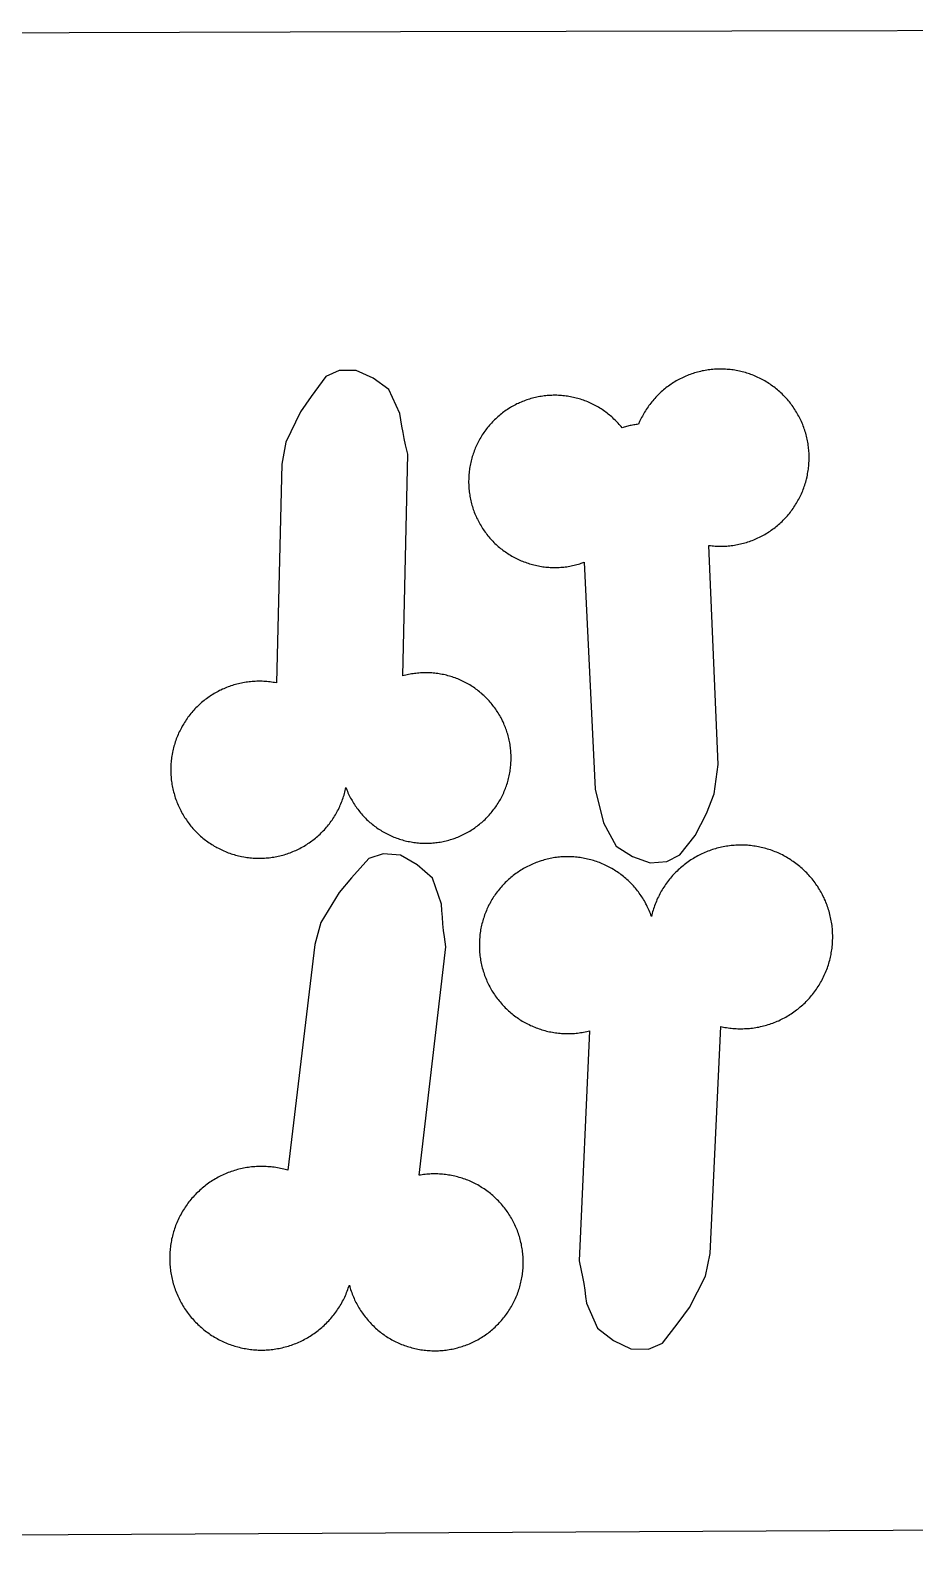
# Model space of a CAD drawing. Extents: x -246 to 246, y -104 to 199.
# Drawn here: x -78.83 to -65.99, y 133.58 to 155.68 of the extents above; entities that cross this region are included whole.
import ezdxf

# ---------------------------------------------------------------- set-up
doc = ezdxf.new("R2010")
doc.units = 0
doc.layers.add('Add_Red', color=1, linetype='Continuous')
doc.layers.add('Outline_Red', color=1, linetype='Continuous')

msp = doc.modelspace()

# ---------------------------------------------------------------- linework, layer by layer
at = {"layer": 'Add_Red'}
for points in [[(-69.589, 143.622), (-69.4, 143.721), (-69.179, 144.002), (-69.012, 144.318), (-68.904, 144.606), (-68.845, 145.03), (-68.979, 148.21), (-68.957, 148.207), (-68.934, 148.205), (-68.912, 148.203), (-68.89, 148.201), (-68.867, 148.2), (-68.845, 148.199), (-68.81, 148.199), (-68.788, 148.199), (-68.765, 148.199), (-68.743, 148.2), (-68.721, 148.202), (-68.698, 148.204), (-68.676, 148.206), (-68.654, 148.208), (-68.631, 148.211), (-68.609, 148.215), (-68.587, 148.218), (-68.565, 148.222), (-68.543, 148.227), (-68.521, 148.232), (-68.499, 148.237), (-68.477, 148.242), (-68.456, 148.248), (-68.434, 148.255), (-68.413, 148.262), (-68.392, 148.269), (-68.371, 148.276), (-68.349, 148.284), (-68.329, 148.292), (-68.308, 148.301), (-68.287, 148.31), (-68.267, 148.319), (-68.247, 148.329), (-68.227, 148.339), (-68.207, 148.349), (-68.187, 148.36), (-68.167, 148.371), (-68.148, 148.382), (-68.129, 148.394), (-68.11, 148.406), (-68.091, 148.418), (-68.073, 148.431), (-68.055, 148.444), (-68.037, 148.458), (-68.019, 148.471), (-68.001, 148.485), (-67.984, 148.499), (-67.967, 148.514), (-67.95, 148.529), (-67.933, 148.544), (-67.917, 148.56), (-67.901, 148.575), (-67.885, 148.591), (-67.87, 148.608), (-67.855, 148.624), (-67.84, 148.641), (-67.825, 148.658), (-67.811, 148.675), (-67.797, 148.693), (-67.783, 148.711), (-67.77, 148.729), (-67.757, 148.747), (-67.744, 148.765), (-67.732, 148.784), (-67.72, 148.803), (-67.708, 148.822), (-67.697, 148.841), (-67.686, 148.861), (-67.675, 148.881), (-67.665, 148.901), (-67.655, 148.921), (-67.645, 148.941), (-67.636, 148.961), (-67.627, 148.982), (-67.618, 149.003), (-67.61, 149.024), (-67.602, 149.045), (-67.595, 149.066), (-67.588, 149.087), (-67.581, 149.108), (-67.574, 149.13), (-67.568, 149.152), (-67.563, 149.173), (-67.555, 149.208), (-67.55, 149.23), (-67.546, 149.252), (-67.542, 149.274), (-67.538, 149.297), (-67.535, 149.319), (-67.533, 149.341), (-67.53, 149.363), (-67.528, 149.386), (-67.527, 149.408), (-67.526, 149.431), (-67.525, 149.453), (-67.525, 149.484), (-67.525, 149.507), (-67.525, 149.529), (-67.526, 149.552), (-67.528, 149.574), (-67.529, 149.596), (-67.532, 149.619), (-67.534, 149.641), (-67.537, 149.663), (-67.54, 149.685), (-67.544, 149.708), (-67.548, 149.73), (-67.553, 149.752), (-67.558, 149.773), (-67.563, 149.795), (-67.568, 149.817), (-67.574, 149.839), (-67.581, 149.86), (-67.588, 149.882), (-67.595, 149.903), (-67.602, 149.924), (-67.61, 149.945), (-67.618, 149.966), (-67.627, 149.987), (-67.636, 150.007), (-67.645, 150.028), (-67.655, 150.048), (-67.665, 150.068), (-67.675, 150.088), (-67.686, 150.108), (-67.697, 150.127), (-67.708, 150.146), (-67.72, 150.166), (-67.732, 150.184), (-67.744, 150.203), (-67.757, 150.222), (-67.77, 150.24), (-67.783, 150.258), (-67.797, 150.276), (-67.811, 150.293), (-67.825, 150.311), (-67.84, 150.328), (-67.855, 150.345), (-67.87, 150.361), (-67.885, 150.377), (-67.901, 150.393), (-67.917, 150.409), (-67.933, 150.425), (-67.95, 150.44), (-67.967, 150.455), (-67.984, 150.469), (-68.001, 150.483), (-68.019, 150.497), (-68.037, 150.511), (-68.055, 150.524), (-68.073, 150.537), (-68.091, 150.55), (-68.11, 150.562), (-68.129, 150.575), (-68.148, 150.586), (-68.167, 150.598), (-68.187, 150.609), (-68.207, 150.619), (-68.227, 150.63), (-68.247, 150.64), (-68.267, 150.649), (-68.287, 150.659), (-68.308, 150.668), (-68.329, 150.676), (-68.349, 150.684), (-68.371, 150.692), (-68.392, 150.7), (-68.429, 150.712), (-68.45, 150.718), (-68.472, 150.725), (-68.494, 150.73), (-68.515, 150.736), (-68.537, 150.741), (-68.559, 150.745), (-68.581, 150.749), (-68.603, 150.753), (-68.626, 150.757), (-68.648, 150.76), (-68.67, 150.762), (-68.692, 150.764), (-68.715, 150.766), (-68.737, 150.768), (-68.76, 150.769), (-68.782, 150.77), (-68.81, 150.77), (-68.833, 150.77), (-68.855, 150.769), (-68.877, 150.768), (-68.9, 150.767), (-68.922, 150.765), (-68.945, 150.763), (-68.967, 150.76), (-68.989, 150.757), (-69.011, 150.754), (-69.033, 150.75), (-69.056, 150.746), (-69.078, 150.742), (-69.099, 150.737), (-69.121, 150.732), (-69.143, 150.726), (-69.165, 150.72), (-69.186, 150.714), (-69.207, 150.707), (-69.229, 150.7), (-69.25, 150.692), (-69.271, 150.684), (-69.292, 150.676), (-69.313, 150.668), (-69.333, 150.659), (-69.354, 150.649), (-69.374, 150.64), (-69.394, 150.63), (-69.414, 150.619), (-69.433, 150.609), (-69.453, 150.598), (-69.472, 150.586), (-69.491, 150.575), (-69.51, 150.562), (-69.529, 150.55), (-69.548, 150.537), (-69.566, 150.524), (-69.584, 150.511), (-69.602, 150.497), (-69.619, 150.483), (-69.637, 150.469), (-69.654, 150.455), (-69.67, 150.44), (-69.687, 150.425), (-69.703, 150.409), (-69.719, 150.393), (-69.735, 150.377), (-69.75, 150.361), (-69.766, 150.345), (-69.78, 150.328), (-69.795, 150.311), (-69.809, 150.293), (-69.823, 150.276), (-69.837, 150.258), (-69.85, 150.24), (-69.863, 150.222), (-69.876, 150.203), (-69.888, 150.184), (-69.9, 150.166), (-69.912, 150.146), (-69.924, 150.127), (-69.935, 150.108), (-69.945, 150.088), (-69.956, 150.068), (-69.966, 150.048), (-69.975, 150.028), (-69.985, 150.007), (-70.001, 149.968), (-70.019, 149.967), (-70.036, 149.965), (-70.053, 149.962), (-70.071, 149.96), (-70.088, 149.957), (-70.105, 149.953), (-70.122, 149.95), (-70.139, 149.946), (-70.156, 149.942), (-70.173, 149.937), (-70.19, 149.932), (-70.207, 149.927), (-70.239, 149.917), (-70.253, 149.934), (-70.267, 149.95), (-70.281, 149.967), (-70.296, 149.983), (-70.31, 149.999), (-70.326, 150.015), (-70.341, 150.03), (-70.357, 150.045), (-70.373, 150.06), (-70.389, 150.075), (-70.405, 150.089), (-70.422, 150.103), (-70.439, 150.117), (-70.456, 150.13), (-70.473, 150.143), (-70.491, 150.156), (-70.509, 150.169), (-70.527, 150.181), (-70.545, 150.193), (-70.564, 150.204), (-70.582, 150.216), (-70.601, 150.227), (-70.62, 150.237), (-70.64, 150.247), (-70.659, 150.257), (-70.679, 150.267), (-70.698, 150.276), (-70.718, 150.285), (-70.738, 150.294), (-70.759, 150.302), (-70.779, 150.31), (-70.799, 150.317), (-70.82, 150.324), (-70.841, 150.331), (-70.862, 150.337), (-70.883, 150.343), (-70.904, 150.349), (-70.925, 150.354), (-70.946, 150.359), (-70.967, 150.364), (-70.989, 150.368), (-71.01, 150.372), (-71.032, 150.375), (-71.053, 150.378), (-71.075, 150.381), (-71.097, 150.383), (-71.118, 150.385), (-71.14, 150.387), (-71.162, 150.388), (-71.184, 150.389), (-71.217, 150.389), (-71.239, 150.389), (-71.261, 150.388), (-71.283, 150.387), (-71.304, 150.386), (-71.326, 150.384), (-71.348, 150.382), (-71.37, 150.38), (-71.391, 150.377), (-71.413, 150.374), (-71.434, 150.37), (-71.456, 150.366), (-71.477, 150.362), (-71.498, 150.357), (-71.52, 150.352), (-71.541, 150.346), (-71.562, 150.341), (-71.583, 150.334), (-71.603, 150.328), (-71.624, 150.321), (-71.645, 150.314), (-71.665, 150.306), (-71.685, 150.298), (-71.706, 150.29), (-71.726, 150.281), (-71.745, 150.272), (-71.765, 150.263), (-71.785, 150.253), (-71.804, 150.243), (-71.823, 150.232), (-71.842, 150.222), (-71.861, 150.21), (-71.885, 150.196), (-71.903, 150.184), (-71.921, 150.172), (-71.939, 150.16), (-71.957, 150.147), (-71.974, 150.134), (-71.991, 150.12), (-72.008, 150.107), (-72.025, 150.093), (-72.042, 150.079), (-72.058, 150.064), (-72.074, 150.049), (-72.09, 150.034), (-72.105, 150.019), (-72.12, 150.003), (-72.135, 149.987), (-72.15, 149.971), (-72.164, 149.955), (-72.178, 149.938), (-72.192, 149.921), (-72.206, 149.904), (-72.219, 149.887), (-72.232, 149.869), (-72.244, 149.851), (-72.257, 149.833), (-72.268, 149.815), (-72.28, 149.797), (-72.291, 149.778), (-72.302, 149.759), (-72.313, 149.74), (-72.323, 149.721), (-72.333, 149.701), (-72.343, 149.682), (-72.352, 149.662), (-72.361, 149.642), (-72.37, 149.622), (-72.378, 149.602), (-72.386, 149.582), (-72.393, 149.561), (-72.401, 149.541), (-72.407, 149.52), (-72.414, 149.499), (-72.42, 149.478), (-72.426, 149.457), (-72.431, 149.436), (-72.436, 149.415), (-72.441, 149.393), (-72.445, 149.372), (-72.449, 149.351), (-72.452, 149.329), (-72.455, 149.307), (-72.458, 149.286), (-72.461, 149.264), (-72.463, 149.242), (-72.464, 149.221), (-72.465, 149.199), (-72.466, 149.177), (-72.467, 149.139), (-72.467, 149.118), (-72.466, 149.096), (-72.465, 149.074), (-72.464, 149.052), (-72.462, 149.031), (-72.46, 149.009), (-72.458, 148.987), (-72.455, 148.966), (-72.451, 148.944), (-72.448, 148.923), (-72.444, 148.901), (-72.44, 148.88), (-72.435, 148.858), (-72.43, 148.837), (-72.424, 148.816), (-72.418, 148.795), (-72.412, 148.774), (-72.406, 148.753), (-72.399, 148.733), (-72.391, 148.712), (-72.384, 148.692), (-72.376, 148.671), (-72.367, 148.651), (-72.359, 148.631), (-72.35, 148.611), (-72.34, 148.59), (-72.33, 148.571), (-72.32, 148.551), (-72.309, 148.532), (-72.298, 148.513), (-72.287, 148.494), (-72.276, 148.476), (-72.264, 148.457), (-72.252, 148.439), (-72.24, 148.421), (-72.227, 148.404), (-72.214, 148.386), (-72.201, 148.369), (-72.187, 148.352), (-72.173, 148.335), (-72.159, 148.318), (-72.145, 148.302), (-72.13, 148.286), (-72.115, 148.27), (-72.1, 148.255), (-72.084, 148.239), (-72.068, 148.224), (-72.052, 148.21), (-72.036, 148.195), (-72.019, 148.181), (-72.002, 148.167), (-71.985, 148.154), (-71.968, 148.14), (-71.95, 148.128), (-71.932, 148.115), (-71.914, 148.103), (-71.896, 148.091), (-71.878, 148.079), (-71.859, 148.068), (-71.84, 148.056), (-71.821, 148.046), (-71.802, 148.035), (-71.783, 148.025), (-71.763, 148.016), (-71.744, 148.006), (-71.724, 147.997), (-71.704, 147.989), (-71.684, 147.98), (-71.663, 147.972), (-71.643, 147.965), (-71.622, 147.957), (-71.602, 147.951), (-71.581, 147.944), (-71.56, 147.938), (-71.539, 147.932), (-71.518, 147.927), (-71.497, 147.922), (-71.475, 147.917), (-71.454, 147.913), (-71.432, 147.909), (-71.411, 147.905), (-71.389, 147.902), (-71.368, 147.899), (-71.346, 147.897), (-71.324, 147.895), (-71.303, 147.893), (-71.281, 147.892), (-71.259, 147.891), (-71.217, 147.89), (-71.196, 147.89), (-71.174, 147.891), (-71.152, 147.892), (-71.13, 147.893), (-71.108, 147.895), (-71.087, 147.897), (-71.065, 147.899), (-71.043, 147.902), (-71.022, 147.905), (-71, 147.909), (-70.979, 147.913), (-70.958, 147.917), (-70.936, 147.922), (-70.915, 147.927), (-70.894, 147.933), (-70.873, 147.938), (-70.852, 147.945), (-70.831, 147.951), (-70.792, 147.965), (-70.629, 144.674), (-70.509, 144.186), (-70.325, 143.848), (-70.086, 143.698), (-69.832, 143.603), (-69.589, 143.622)], [(-75.474, 143.67), (-75.452, 143.671), (-75.429, 143.672), (-75.407, 143.674), (-75.385, 143.676), (-75.362, 143.678), (-75.34, 143.681), (-75.318, 143.684), (-75.296, 143.687), (-75.274, 143.691), (-75.252, 143.695), (-75.23, 143.7), (-75.208, 143.705), (-75.186, 143.71), (-75.165, 143.716), (-75.143, 143.722), (-75.122, 143.729), (-75.1, 143.736), (-75.079, 143.743), (-75.058, 143.751), (-75.037, 143.759), (-75.016, 143.767), (-74.996, 143.776), (-74.975, 143.785), (-74.955, 143.794), (-74.935, 143.804), (-74.915, 143.814), (-74.895, 143.825), (-74.875, 143.836), (-74.856, 143.847), (-74.836, 143.858), (-74.817, 143.87), (-74.799, 143.882), (-74.78, 143.895), (-74.762, 143.908), (-74.744, 143.921), (-74.726, 143.934), (-74.708, 143.948), (-74.69, 143.962), (-74.673, 143.976), (-74.656, 143.991), (-74.64, 144.006), (-74.623, 144.021), (-74.607, 144.037), (-74.591, 144.053), (-74.576, 144.069), (-74.56, 144.085), (-74.545, 144.102), (-74.531, 144.119), (-74.516, 144.136), (-74.502, 144.153), (-74.488, 144.171), (-74.475, 144.189), (-74.461, 144.207), (-74.449, 144.225), (-74.436, 144.244), (-74.424, 144.263), (-74.412, 144.282), (-74.4, 144.301), (-74.389, 144.32), (-74.378, 144.34), (-74.368, 144.36), (-74.357, 144.38), (-74.348, 144.4), (-74.338, 144.42), (-74.329, 144.44), (-74.32, 144.461), (-74.312, 144.482), (-74.304, 144.503), (-74.296, 144.524), (-74.289, 144.545), (-74.282, 144.566), (-74.275, 144.588), (-74.269, 144.609), (-74.263, 144.631), (-74.258, 144.653), (-74.253, 144.674), (-74.248, 144.696), (-74.234, 144.662), (-74.226, 144.642), (-74.218, 144.622), (-74.209, 144.602), (-74.199, 144.583), (-74.19, 144.563), (-74.18, 144.544), (-74.169, 144.525), (-74.159, 144.507), (-74.148, 144.488), (-74.136, 144.47), (-74.125, 144.451), (-74.113, 144.433), (-74.101, 144.416), (-74.088, 144.398), (-74.075, 144.381), (-74.062, 144.363), (-74.049, 144.347), (-74.035, 144.33), (-74.021, 144.313), (-74.007, 144.297), (-73.992, 144.281), (-73.977, 144.266), (-73.962, 144.25), (-73.947, 144.235), (-73.931, 144.22), (-73.915, 144.206), (-73.899, 144.191), (-73.883, 144.177), (-73.866, 144.164), (-73.849, 144.15), (-73.832, 144.137), (-73.815, 144.124), (-73.797, 144.112), (-73.779, 144.099), (-73.761, 144.088), (-73.743, 144.076), (-73.725, 144.065), (-73.706, 144.054), (-73.687, 144.043), (-73.668, 144.033), (-73.649, 144.023), (-73.63, 144.013), (-73.61, 144.004), (-73.591, 143.995), (-73.571, 143.986), (-73.551, 143.978), (-73.531, 143.97), (-73.511, 143.963), (-73.49, 143.955), (-73.47, 143.949), (-73.449, 143.942), (-73.428, 143.936), (-73.408, 143.93), (-73.387, 143.925), (-73.366, 143.92), (-73.345, 143.915), (-73.323, 143.911), (-73.302, 143.907), (-73.281, 143.903), (-73.26, 143.9), (-73.238, 143.897), (-73.217, 143.895), (-73.195, 143.893), (-73.174, 143.891), (-73.152, 143.89), (-73.131, 143.889), (-73.109, 143.888), (-73.087, 143.888), (-73.05, 143.889), (-73.028, 143.889), (-73.007, 143.891), (-72.985, 143.892), (-72.964, 143.894), (-72.942, 143.897), (-72.921, 143.899), (-72.9, 143.902), (-72.878, 143.906), (-72.857, 143.91), (-72.836, 143.914), (-72.815, 143.918), (-72.794, 143.923), (-72.773, 143.929), (-72.752, 143.934), (-72.731, 143.94), (-72.711, 143.947), (-72.69, 143.954), (-72.664, 143.963), (-72.644, 143.97), (-72.624, 143.978), (-72.604, 143.986), (-72.584, 143.995), (-72.565, 144.004), (-72.545, 144.013), (-72.526, 144.023), (-72.507, 144.033), (-72.488, 144.043), (-72.469, 144.054), (-72.45, 144.065), (-72.432, 144.076), (-72.414, 144.088), (-72.396, 144.099), (-72.378, 144.112), (-72.36, 144.124), (-72.343, 144.137), (-72.326, 144.15), (-72.309, 144.164), (-72.292, 144.177), (-72.276, 144.191), (-72.26, 144.206), (-72.244, 144.22), (-72.228, 144.235), (-72.213, 144.25), (-72.198, 144.266), (-72.183, 144.281), (-72.168, 144.297), (-72.154, 144.313), (-72.14, 144.33), (-72.126, 144.347), (-72.113, 144.363), (-72.099, 144.381), (-72.087, 144.398), (-72.074, 144.416), (-72.062, 144.433), (-72.05, 144.451), (-72.038, 144.47), (-72.027, 144.488), (-72.016, 144.507), (-72.005, 144.525), (-71.995, 144.544), (-71.985, 144.563), (-71.976, 144.583), (-71.966, 144.602), (-71.957, 144.622), (-71.949, 144.642), (-71.94, 144.662), (-71.933, 144.682), (-71.925, 144.702), (-71.918, 144.722), (-71.911, 144.743), (-71.904, 144.763), (-71.898, 144.784), (-71.893, 144.805), (-71.887, 144.826), (-71.882, 144.847), (-71.877, 144.868), (-71.873, 144.889), (-71.869, 144.91), (-71.866, 144.932), (-71.862, 144.953), (-71.86, 144.974), (-71.857, 144.996), (-71.855, 145.017), (-71.853, 145.039), (-71.852, 145.06), (-71.851, 145.082), (-71.851, 145.103), (-71.85, 145.125), (-71.851, 145.151), (-71.851, 145.172), (-71.852, 145.194), (-71.854, 145.216), (-71.855, 145.237), (-71.858, 145.259), (-71.86, 145.28), (-71.863, 145.301), (-71.866, 145.323), (-71.87, 145.344), (-71.874, 145.365), (-71.878, 145.386), (-71.883, 145.407), (-71.888, 145.428), (-71.894, 145.449), (-71.899, 145.47), (-71.906, 145.491), (-71.918, 145.528), (-71.925, 145.548), (-71.933, 145.568), (-71.94, 145.588), (-71.949, 145.608), (-71.957, 145.628), (-71.966, 145.648), (-71.976, 145.667), (-71.985, 145.687), (-71.995, 145.706), (-72.005, 145.725), (-72.016, 145.744), (-72.027, 145.762), (-72.038, 145.781), (-72.05, 145.799), (-72.062, 145.817), (-72.074, 145.835), (-72.087, 145.852), (-72.099, 145.869), (-72.113, 145.887), (-72.126, 145.904), (-72.14, 145.92), (-72.154, 145.937), (-72.168, 145.953), (-72.183, 145.969), (-72.198, 145.984), (-72.213, 146), (-72.228, 146.015), (-72.244, 146.03), (-72.26, 146.044), (-72.276, 146.059), (-72.292, 146.073), (-72.309, 146.086), (-72.326, 146.1), (-72.343, 146.113), (-72.36, 146.126), (-72.378, 146.138), (-72.396, 146.151), (-72.414, 146.162), (-72.432, 146.174), (-72.45, 146.185), (-72.469, 146.196), (-72.488, 146.207), (-72.507, 146.217), (-72.526, 146.227), (-72.545, 146.237), (-72.565, 146.246), (-72.584, 146.255), (-72.604, 146.264), (-72.624, 146.272), (-72.644, 146.28), (-72.664, 146.287), (-72.685, 146.295), (-72.705, 146.302), (-72.726, 146.308), (-72.746, 146.314), (-72.767, 146.32), (-72.788, 146.325), (-72.809, 146.33), (-72.83, 146.335), (-72.851, 146.339), (-72.873, 146.343), (-72.894, 146.347), (-72.915, 146.35), (-72.937, 146.353), (-72.958, 146.355), (-72.98, 146.357), (-73.001, 146.359), (-73.023, 146.36), (-73.044, 146.361), (-73.066, 146.362), (-73.087, 146.362), (-73.123, 146.362), (-73.145, 146.361), (-73.166, 146.36), (-73.188, 146.358), (-73.209, 146.356), (-73.231, 146.354), (-73.252, 146.351), (-73.274, 146.348), (-73.295, 146.345), (-73.316, 146.341), (-73.337, 146.337), (-73.358, 146.332), (-73.38, 146.327), (-73.4, 146.322), (-73.421, 146.316), (-73.349, 149.535), (-73.381, 149.67), (-73.401, 149.76), (-73.419, 149.85), (-73.436, 149.941), (-73.45, 150.032), (-73.464, 150.123), (-73.626, 150.473), (-73.854, 150.638), (-74.101, 150.75), (-74.344, 150.747), (-74.539, 150.66), (-74.754, 150.37), (-74.908, 150.15), (-75.12, 149.71), (-75.178, 149.392), (-75.254, 146.214), (-75.283, 146.219), (-75.305, 146.223), (-75.327, 146.226), (-75.349, 146.229), (-75.372, 146.231), (-75.394, 146.234), (-75.416, 146.235), (-75.439, 146.237), (-75.461, 146.238), (-75.484, 146.238), (-75.506, 146.238), (-75.542, 146.238), (-75.564, 146.237), (-75.587, 146.236), (-75.609, 146.234), (-75.631, 146.232), (-75.654, 146.23), (-75.676, 146.227), (-75.698, 146.224), (-75.72, 146.22), (-75.742, 146.217), (-75.764, 146.212), (-75.786, 146.208), (-75.808, 146.202), (-75.83, 146.197), (-75.851, 146.191), (-75.873, 146.185), (-75.894, 146.178), (-75.916, 146.171), (-75.937, 146.164), (-75.958, 146.156), (-75.979, 146.148), (-75.999, 146.14), (-76.02, 146.131), (-76.041, 146.122), (-76.061, 146.112), (-76.081, 146.103), (-76.101, 146.092), (-76.121, 146.082), (-76.14, 146.071), (-76.16, 146.06), (-76.179, 146.048), (-76.198, 146.036), (-76.217, 146.024), (-76.235, 146.011), (-76.254, 145.998), (-76.272, 145.985), (-76.29, 145.972), (-76.307, 145.958), (-76.325, 145.944), (-76.342, 145.929), (-76.359, 145.915), (-76.375, 145.9), (-76.392, 145.884), (-76.408, 145.869), (-76.424, 145.853), (-76.439, 145.837), (-76.454, 145.82), (-76.469, 145.804), (-76.484, 145.787), (-76.498, 145.769), (-76.512, 145.752), (-76.526, 145.734), (-76.54, 145.716), (-76.553, 145.698), (-76.566, 145.68), (-76.578, 145.661), (-76.59, 145.642), (-76.602, 145.623), (-76.614, 145.604), (-76.625, 145.585), (-76.636, 145.565), (-76.646, 145.545), (-76.656, 145.525), (-76.666, 145.505), (-76.676, 145.485), (-76.685, 145.464), (-76.693, 145.444), (-76.702, 145.423), (-76.71, 145.402), (-76.717, 145.381), (-76.725, 145.36), (-76.731, 145.338), (-76.738, 145.317), (-76.744, 145.295), (-76.75, 145.274), (-76.755, 145.252), (-76.76, 145.23), (-76.765, 145.208), (-76.771, 145.177), (-76.774, 145.155), (-76.778, 145.133), (-76.781, 145.111), (-76.783, 145.088), (-76.785, 145.066), (-76.787, 145.044), (-76.788, 145.021), (-76.789, 144.999), (-76.79, 144.977), (-76.79, 144.954), (-76.79, 144.92), (-76.789, 144.898), (-76.788, 144.876), (-76.786, 144.853), (-76.784, 144.831), (-76.782, 144.809), (-76.779, 144.786), (-76.776, 144.764), (-76.773, 144.742), (-76.769, 144.72), (-76.764, 144.698), (-76.76, 144.676), (-76.755, 144.654), (-76.749, 144.632), (-76.743, 144.611), (-76.737, 144.589), (-76.731, 144.568), (-76.724, 144.547), (-76.717, 144.525), (-76.709, 144.504), (-76.701, 144.483), (-76.692, 144.463), (-76.684, 144.442), (-76.675, 144.421), (-76.665, 144.401), (-76.655, 144.381), (-76.645, 144.361), (-76.635, 144.341), (-76.624, 144.322), (-76.612, 144.302), (-76.601, 144.283), (-76.589, 144.264), (-76.577, 144.245), (-76.564, 144.227), (-76.551, 144.208), (-76.538, 144.19), (-76.525, 144.172), (-76.511, 144.155), (-76.497, 144.137), (-76.482, 144.12), (-76.468, 144.103), (-76.453, 144.086), (-76.437, 144.07), (-76.422, 144.054), (-76.406, 144.038), (-76.39, 144.023), (-76.373, 144.007), (-76.357, 143.992), (-76.34, 143.978), (-76.323, 143.963), (-76.305, 143.949), (-76.288, 143.935), (-76.27, 143.922), (-76.252, 143.909), (-76.233, 143.896), (-76.215, 143.883), (-76.196, 143.871), (-76.177, 143.859), (-76.158, 143.848), (-76.138, 143.836), (-76.119, 143.826), (-76.099, 143.815), (-76.079, 143.805), (-76.059, 143.795), (-76.038, 143.786), (-76.018, 143.776), (-75.997, 143.768), (-75.976, 143.759), (-75.956, 143.751), (-75.934, 143.744), (-75.913, 143.736), (-75.892, 143.729), (-75.871, 143.723), (-75.849, 143.717), (-75.827, 143.711), (-75.806, 143.705), (-75.784, 143.7), (-75.762, 143.696), (-75.729, 143.689), (-75.707, 143.686), (-75.685, 143.682), (-75.662, 143.68), (-75.64, 143.677), (-75.618, 143.675), (-75.596, 143.673), (-75.573, 143.672), (-75.551, 143.671), (-75.528, 143.67), (-75.506, 143.67), (-75.474, 143.67)], [(-72.928, 136.522), (-72.905, 136.523), (-72.883, 136.524), (-72.861, 136.526), (-72.838, 136.527), (-72.816, 136.53), (-72.794, 136.532), (-72.772, 136.535), (-72.749, 136.539), (-72.727, 136.543), (-72.705, 136.547), (-72.683, 136.552), (-72.662, 136.557), (-72.626, 136.566), (-72.604, 136.572), (-72.582, 136.578), (-72.561, 136.585), (-72.54, 136.592), (-72.519, 136.599), (-72.498, 136.607), (-72.477, 136.615), (-72.456, 136.624), (-72.436, 136.633), (-72.415, 136.642), (-72.395, 136.652), (-72.375, 136.662), (-72.355, 136.672), (-72.335, 136.683), (-72.316, 136.694), (-72.297, 136.705), (-72.278, 136.717), (-72.259, 136.729), (-72.24, 136.741), (-72.221, 136.754), (-72.203, 136.767), (-72.185, 136.78), (-72.167, 136.794), (-72.15, 136.808), (-72.133, 136.822), (-72.116, 136.837), (-72.099, 136.852), (-72.082, 136.867), (-72.066, 136.882), (-72.05, 136.898), (-72.034, 136.914), (-72.019, 136.93), (-72.004, 136.947), (-71.989, 136.963), (-71.974, 136.98), (-71.96, 136.998), (-71.946, 137.015), (-71.933, 137.033), (-71.919, 137.051), (-71.906, 137.069), (-71.894, 137.088), (-71.881, 137.106), (-71.869, 137.125), (-71.857, 137.144), (-71.846, 137.164), (-71.835, 137.183), (-71.824, 137.203), (-71.814, 137.223), (-71.804, 137.243), (-71.794, 137.263), (-71.785, 137.283), (-71.776, 137.304), (-71.768, 137.325), (-71.759, 137.346), (-71.752, 137.366), (-71.744, 137.388), (-71.737, 137.409), (-71.73, 137.43), (-71.724, 137.452), (-71.718, 137.473), (-71.712, 137.495), (-71.707, 137.517), (-71.702, 137.539), (-71.698, 137.561), (-71.694, 137.583), (-71.69, 137.605), (-71.687, 137.627), (-71.684, 137.649), (-71.681, 137.671), (-71.679, 137.694), (-71.677, 137.716), (-71.676, 137.738), (-71.675, 137.761), (-71.674, 137.783), (-71.674, 137.806), (-71.675, 137.846), (-71.676, 137.868), (-71.677, 137.891), (-71.679, 137.913), (-71.681, 137.935), (-71.683, 137.958), (-71.686, 137.98), (-71.689, 138.002), (-71.693, 138.024), (-71.697, 138.046), (-71.701, 138.068), (-71.707, 138.094), (-71.712, 138.116), (-71.718, 138.138), (-71.724, 138.159), (-71.73, 138.181), (-71.737, 138.202), (-71.744, 138.223), (-71.752, 138.245), (-71.759, 138.266), (-71.768, 138.286), (-71.776, 138.307), (-71.785, 138.328), (-71.794, 138.348), (-71.804, 138.368), (-71.814, 138.388), (-71.824, 138.408), (-71.835, 138.428), (-71.846, 138.447), (-71.857, 138.467), (-71.869, 138.486), (-71.881, 138.505), (-71.894, 138.523), (-71.906, 138.542), (-71.919, 138.56), (-71.933, 138.578), (-71.946, 138.596), (-71.96, 138.613), (-71.974, 138.631), (-71.989, 138.648), (-72.004, 138.664), (-72.019, 138.681), (-72.034, 138.697), (-72.05, 138.713), (-72.066, 138.729), (-72.082, 138.744), (-72.099, 138.759), (-72.116, 138.774), (-72.133, 138.789), (-72.15, 138.803), (-72.167, 138.817), (-72.185, 138.831), (-72.203, 138.844), (-72.221, 138.857), (-72.24, 138.87), (-72.259, 138.882), (-72.278, 138.894), (-72.297, 138.906), (-72.316, 138.917), (-72.335, 138.928), (-72.355, 138.939), (-72.375, 138.949), (-72.395, 138.959), (-72.415, 138.969), (-72.436, 138.978), (-72.456, 138.987), (-72.477, 138.996), (-72.498, 139.004), (-72.519, 139.012), (-72.54, 139.019), (-72.561, 139.026), (-72.582, 139.033), (-72.604, 139.039), (-72.626, 139.045), (-72.647, 139.051), (-72.669, 139.056), (-72.691, 139.061), (-72.713, 139.066), (-72.735, 139.07), (-72.757, 139.073), (-72.779, 139.077), (-72.801, 139.08), (-72.824, 139.082), (-72.846, 139.084), (-72.868, 139.086), (-72.891, 139.087), (-72.913, 139.088), (-72.935, 139.089), (-72.958, 139.089), (-72.986, 139.089), (-73.008, 139.088), (-73.031, 139.087), (-73.053, 139.086), (-73.075, 139.084), (-73.098, 139.082), (-73.12, 139.079), (-73.142, 139.076), (-73.164, 139.072), (-73.186, 139.069), (-72.797, 142.387), (-72.818, 142.529), (-72.829, 142.624), (-72.839, 142.719), (-72.847, 142.815), (-72.854, 142.91), (-72.859, 143.006), (-72.992, 143.383), (-73.212, 143.575), (-73.456, 143.715), (-73.707, 143.736), (-73.917, 143.665), (-74.168, 143.386), (-74.348, 143.174), (-74.61, 142.74), (-74.701, 142.417), (-75.09, 139.141), (-75.128, 139.152), (-75.151, 139.158), (-75.173, 139.164), (-75.196, 139.169), (-75.219, 139.173), (-75.242, 139.177), (-75.265, 139.181), (-75.288, 139.185), (-75.311, 139.188), (-75.334, 139.19), (-75.357, 139.193), (-75.38, 139.194), (-75.403, 139.196), (-75.426, 139.197), (-75.45, 139.198), (-75.473, 139.198), (-75.501, 139.197), (-75.524, 139.197), (-75.547, 139.196), (-75.571, 139.194), (-75.594, 139.192), (-75.617, 139.19), (-75.64, 139.187), (-75.663, 139.184), (-75.686, 139.181), (-75.709, 139.177), (-75.732, 139.172), (-75.755, 139.168), (-75.777, 139.162), (-75.8, 139.157), (-75.822, 139.151), (-75.845, 139.145), (-75.867, 139.138), (-75.889, 139.131), (-75.911, 139.124), (-75.933, 139.116), (-75.955, 139.108), (-75.977, 139.099), (-75.998, 139.09), (-76.019, 139.081), (-76.04, 139.071), (-76.061, 139.061), (-76.082, 139.05), (-76.103, 139.04), (-76.123, 139.028), (-76.143, 139.017), (-76.163, 139.005), (-76.183, 138.993), (-76.203, 138.98), (-76.222, 138.967), (-76.241, 138.954), (-76.26, 138.94), (-76.279, 138.927), (-76.297, 138.912), (-76.315, 138.898), (-76.333, 138.883), (-76.351, 138.868), (-76.368, 138.852), (-76.385, 138.836), (-76.402, 138.82), (-76.419, 138.804), (-76.435, 138.787), (-76.451, 138.77), (-76.466, 138.753), (-76.482, 138.736), (-76.497, 138.718), (-76.512, 138.7), (-76.526, 138.682), (-76.54, 138.663), (-76.554, 138.645), (-76.567, 138.626), (-76.58, 138.606), (-76.593, 138.587), (-76.606, 138.567), (-76.618, 138.547), (-76.629, 138.527), (-76.641, 138.507), (-76.652, 138.487), (-76.663, 138.466), (-76.673, 138.445), (-76.683, 138.424), (-76.692, 138.403), (-76.702, 138.381), (-76.71, 138.36), (-76.719, 138.338), (-76.727, 138.316), (-76.735, 138.294), (-76.742, 138.272), (-76.749, 138.25), (-76.76, 138.21), (-76.766, 138.187), (-76.772, 138.165), (-76.777, 138.142), (-76.781, 138.119), (-76.785, 138.096), (-76.789, 138.074), (-76.793, 138.051), (-76.796, 138.027), (-76.798, 138.004), (-76.801, 137.981), (-76.802, 137.958), (-76.804, 137.935), (-76.805, 137.912), (-76.805, 137.888), (-76.806, 137.865), (-76.805, 137.839), (-76.805, 137.816), (-76.804, 137.793), (-76.802, 137.77), (-76.8, 137.746), (-76.798, 137.723), (-76.795, 137.7), (-76.792, 137.677), (-76.789, 137.654), (-76.785, 137.631), (-76.781, 137.608), (-76.776, 137.585), (-76.771, 137.563), (-76.765, 137.54), (-76.76, 137.518), (-76.753, 137.495), (-76.747, 137.473), (-76.74, 137.451), (-76.732, 137.429), (-76.724, 137.407), (-76.716, 137.385), (-76.708, 137.363), (-76.699, 137.342), (-76.689, 137.321), (-76.68, 137.3), (-76.67, 137.279), (-76.659, 137.258), (-76.648, 137.237), (-76.637, 137.217), (-76.626, 137.197), (-76.614, 137.176), (-76.602, 137.157), (-76.589, 137.137), (-76.576, 137.118), (-76.563, 137.099), (-76.55, 137.08), (-76.536, 137.061), (-76.522, 137.043), (-76.507, 137.024), (-76.492, 137.006), (-76.477, 136.989), (-76.462, 136.971), (-76.446, 136.954), (-76.43, 136.937), (-76.413, 136.921), (-76.397, 136.905), (-76.38, 136.889), (-76.363, 136.873), (-76.345, 136.858), (-76.328, 136.843), (-76.31, 136.828), (-76.291, 136.813), (-76.273, 136.799), (-76.254, 136.785), (-76.235, 136.772), (-76.216, 136.759), (-76.197, 136.746), (-76.177, 136.734), (-76.157, 136.721), (-76.137, 136.71), (-76.117, 136.698), (-76.096, 136.687), (-76.076, 136.677), (-76.055, 136.666), (-76.034, 136.656), (-76.013, 136.647), (-75.991, 136.637), (-75.97, 136.629), (-75.948, 136.62), (-75.926, 136.612), (-75.904, 136.604), (-75.882, 136.597), (-75.86, 136.59), (-75.818, 136.578), (-75.795, 136.572), (-75.773, 136.567), (-75.75, 136.562), (-75.727, 136.557), (-75.704, 136.553), (-75.681, 136.549), (-75.658, 136.545), (-75.635, 136.542), (-75.612, 136.54), (-75.589, 136.538), (-75.566, 136.536), (-75.543, 136.534), (-75.52, 136.533), (-75.496, 136.533), (-75.473, 136.532), (-75.449, 136.533), (-75.426, 136.533), (-75.403, 136.534), (-75.38, 136.536), (-75.356, 136.538), (-75.333, 136.54), (-75.31, 136.542), (-75.287, 136.545), (-75.264, 136.549), (-75.241, 136.553), (-75.218, 136.557), (-75.195, 136.562), (-75.173, 136.567), (-75.15, 136.572), (-75.128, 136.578), (-75.105, 136.584), (-75.083, 136.591), (-75.061, 136.598), (-75.039, 136.605), (-75.017, 136.613), (-74.995, 136.621), (-74.973, 136.63), (-74.952, 136.639), (-74.93, 136.648), (-74.909, 136.658), (-74.888, 136.668), (-74.868, 136.678), (-74.847, 136.689), (-74.826, 136.7), (-74.806, 136.711), (-74.786, 136.723), (-74.766, 136.735), (-74.747, 136.748), (-74.727, 136.761), (-74.708, 136.774), (-74.689, 136.787), (-74.671, 136.801), (-74.652, 136.815), (-74.634, 136.83), (-74.616, 136.845), (-74.598, 136.86), (-74.581, 136.875), (-74.564, 136.891), (-74.547, 136.907), (-74.53, 136.923), (-74.514, 136.94), (-74.498, 136.957), (-74.482, 136.974), (-74.467, 136.991), (-74.452, 137.009), (-74.437, 137.027), (-74.423, 137.045), (-74.408, 137.064), (-74.395, 137.082), (-74.381, 137.101), (-74.368, 137.12), (-74.355, 137.14), (-74.343, 137.159), (-74.33, 137.179), (-74.319, 137.199), (-74.307, 137.219), (-74.296, 137.24), (-74.285, 137.261), (-74.275, 137.281), (-74.265, 137.302), (-74.255, 137.324), (-74.246, 137.345), (-74.237, 137.366), (-74.229, 137.388), (-74.221, 137.41), (-74.213, 137.432), (-74.205, 137.454), (-74.198, 137.476), (-74.192, 137.452), (-74.185, 137.43), (-74.179, 137.409), (-74.172, 137.388), (-74.164, 137.366), (-74.156, 137.346), (-74.148, 137.325), (-74.139, 137.304), (-74.13, 137.283), (-74.121, 137.263), (-74.112, 137.243), (-74.102, 137.223), (-74.091, 137.203), (-74.081, 137.183), (-74.069, 137.164), (-74.058, 137.144), (-74.046, 137.125), (-74.034, 137.106), (-74.022, 137.088), (-74.009, 137.069), (-73.996, 137.051), (-73.983, 137.033), (-73.969, 137.015), (-73.955, 136.998), (-73.941, 136.98), (-73.927, 136.963), (-73.912, 136.947), (-73.897, 136.93), (-73.881, 136.914), (-73.865, 136.898), (-73.849, 136.882), (-73.833, 136.867), (-73.817, 136.852), (-73.8, 136.837), (-73.783, 136.822), (-73.766, 136.808), (-73.748, 136.794), (-73.73, 136.78), (-73.712, 136.767), (-73.694, 136.754), (-73.676, 136.741), (-73.657, 136.729), (-73.638, 136.717), (-73.619, 136.705), (-73.6, 136.694), (-73.58, 136.683), (-73.56, 136.672), (-73.541, 136.662), (-73.521, 136.652), (-73.5, 136.642), (-73.48, 136.633), (-73.459, 136.624), (-73.439, 136.615), (-73.418, 136.607), (-73.397, 136.599), (-73.376, 136.592), (-73.354, 136.585), (-73.333, 136.578), (-73.312, 136.572), (-73.29, 136.566), (-73.268, 136.56), (-73.247, 136.555), (-73.225, 136.55), (-73.203, 136.545), (-73.181, 136.541), (-73.159, 136.538), (-73.136, 136.534), (-73.114, 136.531), (-73.092, 136.529), (-73.07, 136.527), (-73.047, 136.525), (-73.025, 136.524), (-73.003, 136.523), (-72.98, 136.522), (-72.958, 136.522), (-72.928, 136.522)], [(-69.654, 136.632), (-69.424, 136.928), (-69.259, 137.152), (-69.029, 137.604), (-68.961, 137.933), (-68.806, 141.228), (-68.769, 141.22), (-68.746, 141.216), (-68.723, 141.212), (-68.7, 141.209), (-68.677, 141.206), (-68.654, 141.203), (-68.631, 141.201), (-68.607, 141.199), (-68.584, 141.197), (-68.561, 141.196), (-68.538, 141.196), (-68.514, 141.196), (-68.485, 141.196), (-68.461, 141.197), (-68.438, 141.198), (-68.415, 141.199), (-68.392, 141.201), (-68.369, 141.204), (-68.346, 141.206), (-68.322, 141.209), (-68.3, 141.213), (-68.277, 141.217), (-68.254, 141.221), (-68.231, 141.226), (-68.208, 141.231), (-68.186, 141.237), (-68.163, 141.243), (-68.141, 141.249), (-68.119, 141.256), (-68.096, 141.263), (-68.074, 141.27), (-68.053, 141.278), (-68.031, 141.286), (-68.009, 141.295), (-67.988, 141.304), (-67.966, 141.313), (-67.945, 141.323), (-67.924, 141.333), (-67.904, 141.344), (-67.883, 141.355), (-67.863, 141.366), (-67.842, 141.377), (-67.822, 141.389), (-67.803, 141.402), (-67.783, 141.414), (-67.764, 141.427), (-67.745, 141.44), (-67.726, 141.454), (-67.707, 141.468), (-67.689, 141.482), (-67.671, 141.497), (-67.653, 141.512), (-67.635, 141.527), (-67.618, 141.542), (-67.601, 141.558), (-67.584, 141.574), (-67.567, 141.591), (-67.551, 141.607), (-67.535, 141.624), (-67.52, 141.641), (-67.504, 141.659), (-67.489, 141.677), (-67.475, 141.695), (-67.46, 141.713), (-67.446, 141.731), (-67.432, 141.75), (-67.419, 141.769), (-67.406, 141.788), (-67.393, 141.808), (-67.381, 141.828), (-67.369, 141.847), (-67.357, 141.868), (-67.346, 141.888), (-67.335, 141.908), (-67.324, 141.929), (-67.314, 141.95), (-67.304, 141.971), (-67.294, 141.992), (-67.285, 142.013), (-67.276, 142.035), (-67.268, 142.057), (-67.26, 142.079), (-67.252, 142.101), (-67.245, 142.123), (-67.238, 142.145), (-67.232, 142.167), (-67.225, 142.19), (-67.22, 142.212), (-67.214, 142.235), (-67.206, 142.274), (-67.202, 142.297), (-67.198, 142.32), (-67.195, 142.343), (-67.192, 142.366), (-67.189, 142.389), (-67.187, 142.412), (-67.185, 142.435), (-67.184, 142.458), (-67.183, 142.482), (-67.182, 142.505), (-67.182, 142.528), (-67.182, 142.556), (-67.183, 142.579), (-67.184, 142.602), (-67.185, 142.626), (-67.187, 142.649), (-67.19, 142.672), (-67.192, 142.695), (-67.195, 142.718), (-67.199, 142.741), (-67.203, 142.764), (-67.207, 142.787), (-67.212, 142.81), (-67.217, 142.832), (-67.222, 142.855), (-67.228, 142.877), (-67.235, 142.9), (-67.241, 142.922), (-67.248, 142.944), (-67.256, 142.966), (-67.264, 142.988), (-67.272, 143.01), (-67.28, 143.032), (-67.289, 143.053), (-67.299, 143.074), (-67.308, 143.095), (-67.319, 143.116), (-67.329, 143.137), (-67.34, 143.158), (-67.351, 143.178), (-67.363, 143.198), (-67.374, 143.218), (-67.387, 143.238), (-67.399, 143.258), (-67.412, 143.277), (-67.425, 143.296), (-67.439, 143.315), (-67.453, 143.334), (-67.467, 143.352), (-67.482, 143.37), (-67.496, 143.388), (-67.512, 143.406), (-67.527, 143.423), (-67.543, 143.44), (-67.559, 143.457), (-67.575, 143.474), (-67.592, 143.49), (-67.609, 143.506), (-67.626, 143.521), (-67.643, 143.537), (-67.661, 143.552), (-67.679, 143.567), (-67.697, 143.581), (-67.716, 143.595), (-67.735, 143.609), (-67.754, 143.622), (-67.773, 143.635), (-67.792, 143.648), (-67.812, 143.661), (-67.832, 143.673), (-67.852, 143.684), (-67.872, 143.696), (-67.893, 143.707), (-67.913, 143.718), (-67.934, 143.728), (-67.955, 143.738), (-67.976, 143.747), (-67.998, 143.757), (-68.019, 143.765), (-68.041, 143.774), (-68.063, 143.782), (-68.085, 143.79), (-68.107, 143.797), (-68.129, 143.804), (-68.151, 143.81), (-68.174, 143.817), (-68.196, 143.822), (-68.219, 143.828), (-68.26, 143.836), (-68.283, 143.841), (-68.306, 143.844), (-68.329, 143.848), (-68.352, 143.851), (-68.375, 143.854), (-68.398, 143.856), (-68.421, 143.858), (-68.445, 143.859), (-68.468, 143.86), (-68.491, 143.861), (-68.514, 143.861), (-68.54, 143.861), (-68.563, 143.86), (-68.586, 143.859), (-68.61, 143.857), (-68.633, 143.856), (-68.656, 143.853), (-68.679, 143.851), (-68.702, 143.848), (-68.725, 143.844), (-68.748, 143.84), (-68.771, 143.836), (-68.794, 143.831), (-68.816, 143.826), (-68.839, 143.821), (-68.862, 143.815), (-68.884, 143.809), (-68.906, 143.802), (-68.928, 143.795), (-68.95, 143.787), (-68.972, 143.78), (-68.994, 143.771), (-69.016, 143.763), (-69.037, 143.754), (-69.059, 143.745), (-69.08, 143.735), (-69.101, 143.725), (-69.122, 143.715), (-69.142, 143.704), (-69.163, 143.693), (-69.183, 143.681), (-69.203, 143.669), (-69.223, 143.657), (-69.242, 143.645), (-69.262, 143.632), (-69.281, 143.618), (-69.3, 143.605), (-69.318, 143.591), (-69.337, 143.577), (-69.355, 143.562), (-69.373, 143.548), (-69.39, 143.532), (-69.408, 143.517), (-69.425, 143.501), (-69.442, 143.485), (-69.458, 143.469), (-69.475, 143.452), (-69.491, 143.435), (-69.506, 143.418), (-69.522, 143.401), (-69.537, 143.383), (-69.552, 143.365), (-69.566, 143.347), (-69.58, 143.328), (-69.594, 143.31), (-69.607, 143.291), (-69.621, 143.271), (-69.633, 143.252), (-69.646, 143.232), (-69.658, 143.213), (-69.67, 143.192), (-69.681, 143.172), (-69.692, 143.152), (-69.703, 143.131), (-69.713, 143.11), (-69.723, 143.089), (-69.733, 143.068), (-69.742, 143.047), (-69.751, 143.025), (-69.759, 143.004), (-69.767, 142.982), (-69.775, 142.96), (-69.783, 142.938), (-69.79, 142.916), (-69.796, 142.893), (-69.802, 142.871), (-69.808, 142.848), (-69.813, 142.826), (-69.821, 142.848), (-69.829, 142.869), (-69.837, 142.89), (-69.846, 142.91), (-69.855, 142.931), (-69.864, 142.951), (-69.874, 142.971), (-69.884, 142.992), (-69.894, 143.011), (-69.905, 143.031), (-69.916, 143.051), (-69.927, 143.07), (-69.939, 143.089), (-69.951, 143.108), (-69.963, 143.127), (-69.976, 143.145), (-69.989, 143.163), (-70.002, 143.181), (-70.016, 143.199), (-70.03, 143.217), (-70.044, 143.234), (-70.059, 143.251), (-70.074, 143.268), (-70.089, 143.284), (-70.104, 143.3), (-70.12, 143.316), (-70.136, 143.332), (-70.152, 143.348), (-70.169, 143.363), (-70.185, 143.378), (-70.202, 143.392), (-70.22, 143.406), (-70.237, 143.42), (-70.255, 143.434), (-70.273, 143.447), (-70.291, 143.46), (-70.31, 143.473), (-70.328, 143.485), (-70.347, 143.497), (-70.366, 143.509), (-70.386, 143.52), (-70.405, 143.531), (-70.425, 143.542), (-70.445, 143.552), (-70.465, 143.562), (-70.485, 143.572), (-70.505, 143.581), (-70.526, 143.59), (-70.547, 143.599), (-70.567, 143.607), (-70.588, 143.615), (-70.61, 143.622), (-70.631, 143.63), (-70.652, 143.636), (-70.674, 143.643), (-70.695, 143.649), (-70.717, 143.654), (-70.739, 143.659), (-70.761, 143.664), (-70.783, 143.669), (-70.805, 143.673), (-70.827, 143.677), (-70.849, 143.68), (-70.871, 143.683), (-70.893, 143.685), (-70.916, 143.687), (-70.938, 143.689), (-70.96, 143.691), (-70.983, 143.692), (-71.005, 143.692), (-71.028, 143.692), (-71.059, 143.692), (-71.082, 143.691), (-71.104, 143.69), (-71.126, 143.689), (-71.149, 143.687), (-71.171, 143.684), (-71.193, 143.682), (-71.215, 143.679), (-71.238, 143.675), (-71.26, 143.671), (-71.282, 143.667), (-71.304, 143.662), (-71.325, 143.657), (-71.347, 143.652), (-71.369, 143.646), (-71.39, 143.64), (-71.412, 143.634), (-71.445, 143.622), (-71.467, 143.615), (-71.488, 143.607), (-71.508, 143.599), (-71.529, 143.59), (-71.55, 143.581), (-71.57, 143.572), (-71.59, 143.562), (-71.61, 143.552), (-71.63, 143.542), (-71.65, 143.531), (-71.669, 143.52), (-71.689, 143.509), (-71.708, 143.497), (-71.727, 143.485), (-71.745, 143.473), (-71.764, 143.46), (-71.782, 143.447), (-71.8, 143.434), (-71.818, 143.42), (-71.835, 143.406), (-71.853, 143.392), (-71.87, 143.378), (-71.886, 143.363), (-71.903, 143.348), (-71.919, 143.332), (-71.935, 143.316), (-71.951, 143.3), (-71.966, 143.284), (-71.981, 143.268), (-71.996, 143.251), (-72.011, 143.234), (-72.025, 143.217), (-72.039, 143.199), (-72.053, 143.181), (-72.066, 143.163), (-72.079, 143.145), (-72.092, 143.127), (-72.104, 143.108), (-72.116, 143.089), (-72.128, 143.07), (-72.139, 143.051), (-72.15, 143.031), (-72.161, 143.011), (-72.171, 142.992), (-72.181, 142.971), (-72.191, 142.951), (-72.2, 142.931), (-72.209, 142.91), (-72.218, 142.89), (-72.226, 142.869), (-72.234, 142.848), (-72.241, 142.827), (-72.248, 142.805), (-72.255, 142.784), (-72.261, 142.763), (-72.267, 142.741), (-72.273, 142.719), (-72.278, 142.697), (-72.283, 142.676), (-72.288, 142.654), (-72.292, 142.632), (-72.295, 142.61), (-72.299, 142.587), (-72.302, 142.565), (-72.304, 142.543), (-72.306, 142.521), (-72.308, 142.498), (-72.309, 142.476), (-72.31, 142.454), (-72.311, 142.431), (-72.311, 142.409), (-72.31, 142.367), (-72.31, 142.344), (-72.308, 142.322), (-72.307, 142.3), (-72.304, 142.277), (-72.302, 142.255), (-72.299, 142.233), (-72.296, 142.211), (-72.292, 142.189), (-72.288, 142.166), (-72.284, 142.145), (-72.279, 142.123), (-72.274, 142.101), (-72.268, 142.079), (-72.262, 142.058), (-72.255, 142.033), (-72.248, 142.012), (-72.241, 141.991), (-72.234, 141.97), (-72.226, 141.949), (-72.218, 141.928), (-72.209, 141.907), (-72.2, 141.887), (-72.191, 141.866), (-72.181, 141.846), (-72.171, 141.826), (-72.161, 141.806), (-72.15, 141.786), (-72.139, 141.767), (-72.128, 141.748), (-72.116, 141.729), (-72.104, 141.71), (-72.092, 141.691), (-72.079, 141.672), (-72.066, 141.654), (-72.053, 141.636), (-72.039, 141.618), (-72.025, 141.601), (-72.011, 141.584), (-71.996, 141.567), (-71.981, 141.55), (-71.966, 141.533), (-71.951, 141.517), (-71.935, 141.501), (-71.919, 141.485), (-71.903, 141.47), (-71.886, 141.455), (-71.87, 141.44), (-71.853, 141.425), (-71.835, 141.411), (-71.818, 141.397), (-71.8, 141.384), (-71.782, 141.37), (-71.764, 141.357), (-71.745, 141.345), (-71.727, 141.332), (-71.708, 141.32), (-71.689, 141.308), (-71.669, 141.297), (-71.65, 141.286), (-71.63, 141.275), (-71.61, 141.265), (-71.59, 141.255), (-71.57, 141.245), (-71.55, 141.236), (-71.529, 141.227), (-71.508, 141.219), (-71.488, 141.21), (-71.467, 141.203), (-71.445, 141.195), (-71.424, 141.188), (-71.403, 141.181), (-71.381, 141.175), (-71.36, 141.169), (-71.338, 141.163), (-71.316, 141.158), (-71.294, 141.153), (-71.272, 141.149), (-71.25, 141.145), (-71.228, 141.141), (-71.206, 141.138), (-71.184, 141.135), (-71.162, 141.132), (-71.139, 141.13), (-71.117, 141.128), (-71.095, 141.127), (-71.072, 141.126), (-71.05, 141.125), (-71.028, 141.125), (-70.997, 141.125), (-70.975, 141.126), (-70.953, 141.127), (-70.93, 141.129), (-70.908, 141.131), (-70.886, 141.133), (-70.864, 141.136), (-70.841, 141.139), (-70.819, 141.142), (-70.797, 141.146), (-70.775, 141.15), (-70.753, 141.155), (-70.731, 141.16), (-70.71, 141.165), (-70.862, 137.827), (-70.831, 137.687), (-70.813, 137.593), (-70.796, 137.499), (-70.781, 137.404), (-70.768, 137.309), (-70.756, 137.214), (-70.597, 136.848), (-70.364, 136.672), (-70.111, 136.549), (-69.858, 136.547), (-69.654, 136.632)]]:
    msp.add_lwpolyline(points, dxfattribs=at)
at = {"layer": 'Outline_Red'}
for points in [[(-63.84, 155.684), (-68.648, 155.673), (-73.456, 155.662), (-78.264, 155.651), (-83.072, 155.64), (-87.88, 155.629), (-92.688, 155.618), (-97.496, 155.607), (-102.304, 155.596), (-107.112, 155.585), (-111.92, 155.574), (-116.728, 155.563), (-121.536, 155.552), (-126.344, 155.541)], [(-128.957, 133.579), (-124.35, 133.604), (-119.743, 133.629), (-115.136, 133.654), (-110.529, 133.679), (-105.922, 133.704), (-101.315, 133.729), (-96.708, 133.754), (-92.101, 133.779), (-87.494, 133.804), (-82.887, 133.829), (-78.28, 133.854), (-73.673, 133.879), (-69.066, 133.904), (-64.459, 133.929)]]:
    msp.add_lwpolyline(points, dxfattribs=at)

doc.saveas('drawing.dxf')
